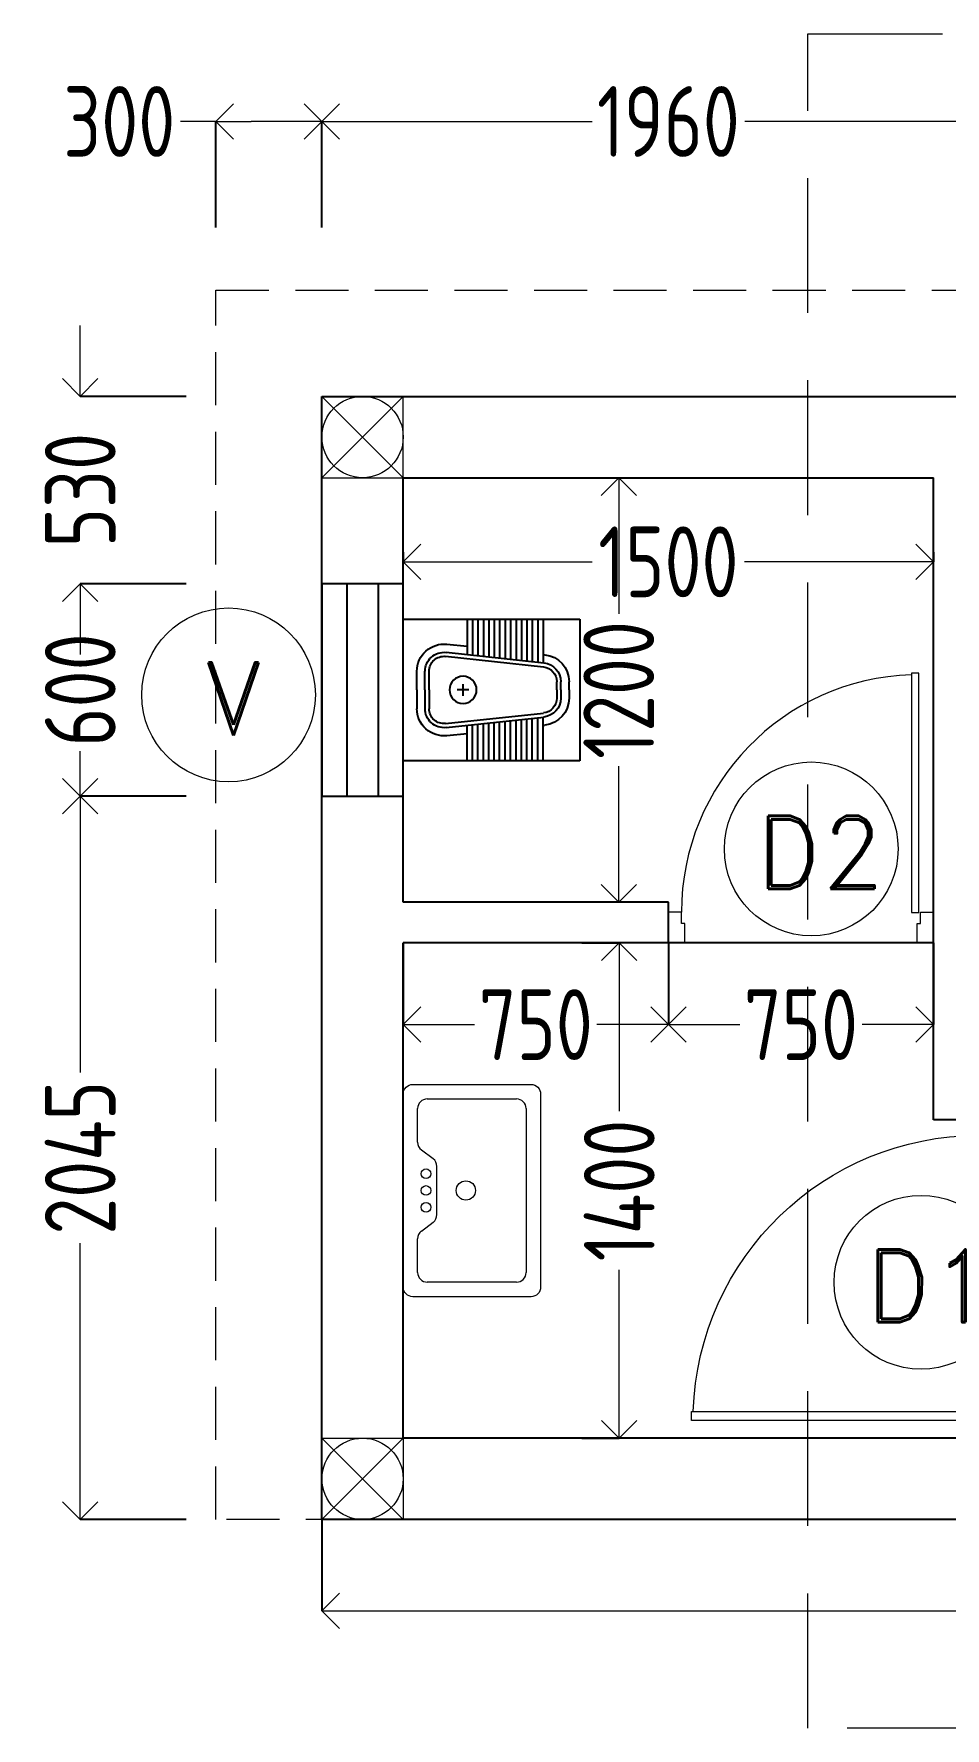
# Model space of a CAD drawing. Header units: inches. Extents: x -605 to 2991212, y -2872845 to 0.
# Drawn here: x 2283736 to 2286314, y -2839536 to -2834747 of the extents above; entities that cross this region are included whole.
import ezdxf

# ---------------------------------------------------------------- set-up
doc = ezdxf.new("R2010")
doc.units = ezdxf.units.IN
doc.header["$LTSCALE"] = 600
doc.header["$MEASUREMENT"] = 0
doc.linetypes.add('DASHED', pattern=[19.05, 12.7, -6.35])
doc.linetypes.add('DASHED2', pattern=[0.375, 0.25, -0.125])
doc.layers.add('B-SANTECH', color=123, linetype='Continuous')
doc.layers.add('SnT-ROAD', color=25, linetype='Continuous')
for name, color, linetype, lineweight in [('DIM', 251, 'Continuous', 0), ('FURNITURE', 23, 'Continuous', 9), ('object dash', 250, 'DASHED', 5), ('OBJET', 251, 'Continuous', 9), ('rRCC 2', 40, 'Continuous', 15), ('TEXT', 7, 'Continuous', 0)]:
    doc.layers.add(name, color=color, linetype=linetype, lineweight=lineweight)
doc.styles.add('DIM', font='geniso.shx', dxfattribs={"width": 0.85})
doc.styles.add('PV_ROMAND', font='romand.shx')
doc.dimstyles.new('ST-100', dxfattribs={"dimscale": 100, "dimtxt": 2.5, "dimasz": 2, "dimexe": 0.18, "dimexo": 0.0625, "dimgap": 0.2, "dimtad": 0, "dimdec": 0, "dimzin": 0, "dimdsep": 46, "dimtxsty": 'DIM', "dimblk": 'OPEN90', "dimcen": 0.09, "dimclrd": 256, "dimclrt": 7, "dimadec": 0, "dimazin": 0, "dimtfac": 1, "dimtdec": 0, "dimtofl": 0, "dimtmove": 0, "dimatfit": 3, "dimldrblk": 'OPEN90', "dimfxl": 1, "dimtolj": 1, "dimtzin": 0, "dimlwd": -1, "dimarcsym": 0})

# ---------------------------------------------------------------- blocks, each defined once
blk = doc.blocks.new('door1')
at = {"layer": 'FURNITURE', "ltscale": 10}
blk.add_line((-29102.45, -2427.68), (-29134.02, -2427.68), dxfattribs=at)
for points in [[(-29103.25, -2391.1), (-29103.25, -2423.54), (-29102.22, -2423.54), (-29102.22, -2391.1)], [(-29134.02, -2425.03), (-29134.47, -2425.03), (-29134.47, -2423.52), (-29136.24, -2423.52), (-29136.24, -2427.68), (-29134.02, -2427.68)], [(-29102.45, -2425.03), (-29102.01, -2425.03), (-29102.01, -2423.52), (-29100.24, -2423.52), (-29100.24, -2427.68), (-29102.45, -2427.68)]]:
    blk.add_lwpolyline(points, close=True, dxfattribs=at)
blk.add_arc((-29102.22, -2423.52), 32.24, 91.8346, 180, dxfattribs=at)
blk = doc.blocks.new('D1')
at = {"layer": 'TEXT'}
blk.add_circle((2456730.2, -2276732.2), 245.7, dxfattribs=at)
at = {"layer": 'TEXT', "insert": (2456573, -2276639.1), "char_height": 206.12, "attachment_point": 1, "style": 'PV_ROMAND'}
blk.add_mtext('D1', dxfattribs=at)
blk = doc.blocks.new('_Open90')
at = {"color": 0, "linetype": 'ByBlock', "lineweight": -2}
for p, q in [((-0.5, 0.5), (0, 0)), ((0, 0), (-1, 0)), ((0, 0), (-0.5, -0.5))]:
    blk.add_line(p, q, dxfattribs=at)
blk = doc.blocks.new('*D2785')
at = {"layer": 'Defpoints', "color": 0}
for p in [(2284781.1, -2836211.8), (2286281.1, -2836211.9), (2286281.1, -2836239.2)]:
    blk.add_point(p, dxfattribs=at)
at = {"layer": 'DIM', "color": 0, "linetype": 'ByBlock', "lineweight": -2}
for p, q in [((2284781.1, -2836211.8), (2284781.1, -2836239.1)), ((2286281.1, -2836211.9), (2286281.1, -2836239.2))]:
    blk.add_line(p, q, dxfattribs=at)
at = {"layer": 'DIM', "linetype": 'ByBlock'}
for p, q in [((2284881.1, -2836239.1), (2285315.6, -2836239.1)), ((2286181.1, -2836239.2), (2285746.7, -2836239.1))]:
    blk.add_line(p, q, dxfattribs=at)
at = {"layer": 'DIM', "xscale": 100, "yscale": 100, "zscale": 100}
for p, rotation in [((2284781.1, -2836239.1), 179.9956173130653), ((2286281.1, -2836239.2), 359.9956173130653)]:
    blk.add_blockref('_Open90', p, dxfattribs=dict(at, rotation=rotation))
at = {"layer": 'DIM', "color": 7, "insert": (2285531.1, -2836239.1), "char_height": 200, "attachment_point": 5, "rotation": 359.9956, "style": 'DIM'}
blk.add_mtext('\\A1;1500', dxfattribs=at)
blk = doc.blocks.new('*D2786')
at = {"layer": 'Defpoints', "color": 0}
for p in [(2285390.8, -2836001.3), (2285390.8, -2836001.3), (2285390.7, -2837201.3)]:
    blk.add_point(p, dxfattribs=at)
at = {"layer": 'DIM', "color": 0, "linetype": 'ByBlock', "lineweight": -2}
for p, q in [((2285390.8, -2836001.3), (2285390.8, -2836001.3)), ((2285390.7, -2837201.3), (2285390.7, -2837201.3))]:
    blk.add_line(p, q, dxfattribs=at)
at = {"layer": 'DIM', "linetype": 'ByBlock'}
for p, q in [((2285390.8, -2836101.3), (2285390.8, -2836385.7)), ((2285390.8, -2837101.3), (2285390.8, -2836816.8))]:
    blk.add_line(p, q, dxfattribs=at)
at = {"layer": 'DIM', "xscale": 100, "yscale": 100, "zscale": 100}
for p, rotation in [((2285390.8, -2836001.3), 89.99561731306525), ((2285390.7, -2837201.3), 269.9956173130652)]:
    blk.add_blockref('_Open90', p, dxfattribs=dict(at, rotation=rotation))
at = {"layer": 'DIM', "color": 7, "insert": (2285390.8, -2836601.3), "char_height": 200, "attachment_point": 5, "rotation": 89.9956, "style": 'DIM'}
blk.add_mtext('\\A1;1200', dxfattribs=at)
blk = doc.blocks.new('D2')
at = {"layer": 'TEXT'}
blk.add_circle((2458088.9, -2300413.6), 245.7, dxfattribs=at)
at = {"layer": 'TEXT', "insert": (2457931.8, -2300320.5), "char_height": 206.12, "attachment_point": 1, "style": 'PV_ROMAND'}
blk.add_mtext('D2', dxfattribs=at)
blk = doc.blocks.new('svsdsdcsd')
at = {"layer": 'OBJET', "linetype": 'ByBlock'}
for p, q in [((165027.08, -53632.21), (165041.39, -53632.21)), ((165026.23, -53640.84), (165026.23, -53633.05)), ((165042.23, -53633.05), (165042.23, -53640.84)), ((165036.34, -53640), (165032.13, -53640)), ((165031.46, -53640.33), (165030.7, -53641.34)), ((165037.77, -53641.34), (165037.01, -53640.33)), ((165030.02, -53641.68), (165027.08, -53641.68)), ((165041.39, -53641.68), (165038.44, -53641.68))]:
    blk.add_line(p, q, dxfattribs=at)
blk.add_lwpolyline([(165042.66, -53642.94), (165025.81, -53642.94, -0.414214), (165024.97, -53642.1), (165024.97, -53631.78, -0.414214), (165025.81, -53630.94), (165042.66, -53630.94, -0.414214), (165043.5, -53631.78), (165043.5, -53642.1, -0.414214)], format="xyb", close=True, dxfattribs=at)
for centre, radius in [((165034.23, -53637.47), 0.842), ((165032.77, -53640.95), 0.421), ((165034.23, -53640.95), 0.421), ((165035.7, -53640.95), 0.421)]:
    blk.add_circle(centre, radius, dxfattribs=at)
for centre, start, end in [((165027.08, -53633.05), 90, 180), ((165041.39, -53633.05), 0, 90), ((165032.13, -53640.84), 90, 143.1301), ((165036.34, -53640.84), 36.8699, 90), ((165027.08, -53640.84), 180, 270), ((165030.02, -53640.84), 270, 323.1301), ((165038.44, -53640.84), 216.8699, 270), ((165041.39, -53640.84), 270, 0)]:
    blk.add_arc(centre, 0.842, start, end, dxfattribs=at)
blk = doc.blocks.new('*D2787')
at = {"layer": 'Defpoints', "color": 0}
for p in [(2285286.2, -2837316.3), (2285286.2, -2838716.3), (2285392.2, -2838716.3)]:
    blk.add_point(p, dxfattribs=at)
at = {"layer": 'DIM', "color": 0, "linetype": 'ByBlock', "lineweight": -2}
for p, q in [((2285286.2, -2837316.3), (2285392.2, -2837316.3)), ((2285286.2, -2838716.3), (2285392.2, -2838716.3))]:
    blk.add_line(p, q, dxfattribs=at)
at = {"layer": 'DIM', "linetype": 'ByBlock'}
for p, q in [((2285392.2, -2837416.3), (2285392.2, -2837792.2)), ((2285392.2, -2838616.3), (2285392.2, -2838240.3))]:
    blk.add_line(p, q, dxfattribs=at)
at = {"layer": 'DIM', "xscale": 100, "yscale": 100, "zscale": 100}
for p, rotation in [((2285392.2, -2837316.3), 90), ((2285392.2, -2838716.3), 270)]:
    blk.add_blockref('_Open90', p, dxfattribs=dict(at, rotation=rotation))
at = {"layer": 'DIM', "color": 7, "insert": (2285392.2, -2838016.3), "char_height": 200, "attachment_point": 5, "rotation": 90, "style": 'DIM'}
blk.add_mtext('\\A1;1400', dxfattribs=at)
blk = doc.blocks.new('5TV')
at = {"layer": 'SnT-ROAD', "color": 5, "linetype": 'ByBlock'}
blk.add_lwpolyline([(2695000, -2336680.5), (2695000, -2337280.5), (2695230, -2337280.5), (2695230, -2336680.5)], close=True, dxfattribs=at)
for points in [[(2695070.9, -2337280.5), (2695070.9, -2336680.5)], [(2695159.1, -2337280.5), (2695159.1, -2336680.5)]]:
    blk.add_lwpolyline(points, dxfattribs=at)
blk = doc.blocks.new('V')
at = {"layer": 'TEXT'}
blk.add_circle((2924931.5, -2650683.9), 245.7, dxfattribs=at)
at = {"layer": 'TEXT', "insert": (2925023.1, -2650609.2), "char_height": 206.1, "attachment_point": 1, "rotation": 270, "style": 'PV_ROMAND'}
blk.add_mtext('V', dxfattribs=at)
blk = doc.blocks.new('*D2788')
at = {"layer": 'Defpoints', "color": 0}
for p in [(2284551.1, -2838946.3), (2297031.1, -2838946.3), (2297031.1, -2839204.3)]:
    blk.add_point(p, dxfattribs=at)
at = {"layer": 'DIM', "color": 0, "linetype": 'ByBlock', "lineweight": -2}
for p, q in [((2284551.1, -2838946.3), (2284551.1, -2839204.3)), ((2297031.1, -2838946.3), (2297031.1, -2839204.3))]:
    blk.add_line(p, q, dxfattribs=at)
at = {"layer": 'DIM', "linetype": 'ByBlock'}
for p, q in [((2284651.1, -2839204.3), (2290507.6, -2839204.3)), ((2296931.1, -2839204.3), (2291074.7, -2839204.3))]:
    blk.add_line(p, q, dxfattribs=at)
at = {"layer": 'DIM', "xscale": 100, "yscale": 100, "zscale": 100, "rotation": 180}
blk.add_blockref('_Open90', (2284551.1, -2839204.3), dxfattribs=at)
at = {"layer": 'DIM', "xscale": 100, "yscale": 100, "zscale": 100}
blk.add_blockref('_Open90', (2297031.1, -2839204.3), dxfattribs=at)
at = {"layer": 'DIM', "color": 7, "insert": (2290791.1, -2839204.3), "char_height": 200, "attachment_point": 5, "style": 'DIM'}
blk.add_mtext('\\A1;12480', dxfattribs=at)
blk = doc.blocks.new('TGR5B')
at = {"layer": 'B-SANTECH', "color": 251}
for p, q in [((2745802, -2720722), (2744229, -2720722)), ((2744229, -2720722), (2744229, -2721981)), ((2744556, -2720722), (2744556, -2721109)), ((2744605, -2720722), (2744605, -2721104)), ((2744653, -2720722), (2744653, -2721099)), ((2744701, -2720722), (2744701, -2721093)), ((2744750, -2720722), (2744750, -2721088)), ((2744798, -2720722), (2744798, -2721083)), ((2744847, -2720722), (2744847, -2721078)), ((2744895, -2720722), (2744895, -2721073)), ((2744944, -2720722), (2744944, -2721068)), ((2744992, -2720722), (2744992, -2721062)), ((2745040, -2720722), (2745040, -2721057)), ((2745089, -2720722), (2745089, -2721052)), ((2745137, -2720722), (2745137, -2721047)), ((2745186, -2720722), (2745186, -2721042)), ((2745234, -2720722), (2745234, -2721036)), ((2745802, -2721981), (2745802, -2720722)), ((2745413, -2720944), (2745234, -2720963)), ((2744556, -2721036), (2744542, -2721038)), ((2745421, -2721016), (2744550, -2721110)), ((2745425, -2721052), (2744553, -2721146)), ((2745572, -2721351), (2745572, -2721185)), ((2745609, -2721351), (2745609, -2721185)), ((2745681, -2721351), (2745681, -2721185)), ((2744326, -2721351), (2744326, -2721278)), ((2744326, -2721351), (2744326, -2721424)), ((2744398, -2721351), (2744398, -2721278)), ((2744398, -2721351), (2744398, -2721424)), ((2744434, -2721351), (2744434, -2721278)), ((2744434, -2721351), (2744434, -2721424)), ((2745218, -2721351), (2745322, -2721351)), ((2745270, -2721403), (2745270, -2721299)), ((2745572, -2721351), (2745572, -2721518)), ((2745609, -2721351), (2745609, -2721518)), ((2745681, -2721351), (2745681, -2721518)), ((2745425, -2721650), (2744553, -2721557)), ((2744556, -2721667), (2744542, -2721665)), ((2745421, -2721686), (2744550, -2721593)), ((2744556, -2721981), (2744556, -2721593)), ((2744605, -2721981), (2744605, -2721599)), ((2744653, -2721981), (2744653, -2721604)), ((2744701, -2721981), (2744701, -2721609)), ((2744750, -2721981), (2744750, -2721614)), ((2744798, -2721981), (2744798, -2721619)), ((2744847, -2721981), (2744847, -2721625)), ((2744895, -2721981), (2744895, -2721630)), ((2744944, -2721981), (2744944, -2721635)), ((2744992, -2721981), (2744992, -2721640)), ((2745040, -2721981), (2745040, -2721645)), ((2745089, -2721981), (2745089, -2721651)), ((2745137, -2721981), (2745137, -2721656)), ((2745186, -2721981), (2745186, -2721661)), ((2745234, -2721981), (2745234, -2721666)), ((2745413, -2721758), (2745234, -2721739)), ((2744229, -2721981), (2745802, -2721981))]:
    blk.add_line(p, q, dxfattribs=at)
blk.add_circle((2745270, -2721351), 121, dxfattribs=at)
for centre, radius, start, end in [((2745439, -2721185), 242, 0, 96.1155), ((2744568, -2721278), 242, 96.1155, 180), ((2744568, -2721278), 169, 96.1155, 180), ((2745439, -2721185), 169, 0, 96.1155), ((2745439, -2721185), 133, 0, 96.1155), ((2744568, -2721278), 133, 96.1155, 180), ((2744568, -2721424), 242, 180, 263.8845), ((2744568, -2721424), 169, 180, 263.8845), ((2744568, -2721424), 133, 180, 263.8845), ((2745439, -2721518), 242, 263.8845, 0), ((2745439, -2721518), 169, 263.8845, 0), ((2745439, -2721518), 133, 263.8845, 0)]:
    blk.add_arc(centre, radius, start, end, dxfattribs=at)
blk = doc.blocks.new('*D2799')
at = {"layer": 'Defpoints', "color": 0}
for p in [(2284781.1, -2837316.3), (2285531.1, -2837316.3), (2285531.1, -2837547.3)]:
    blk.add_point(p, dxfattribs=at)
at = {"layer": 'DIM', "color": 0, "linetype": 'ByBlock', "lineweight": -2}
for p, q in [((2284781.1, -2837316.3), (2284781.1, -2837547.3)), ((2285531.1, -2837316.3), (2285531.1, -2837547.3))]:
    blk.add_line(p, q, dxfattribs=at)
at = {"layer": 'DIM', "linetype": 'ByBlock'}
for p, q in [((2284881.1, -2837547.3), (2284983.1, -2837547.3)), ((2285431.1, -2837547.3), (2285329.2, -2837547.3))]:
    blk.add_line(p, q, dxfattribs=at)
at = {"layer": 'DIM', "xscale": 100, "yscale": 100, "zscale": 100, "rotation": 180}
blk.add_blockref('_Open90', (2284781.1, -2837547.3), dxfattribs=at)
at = {"layer": 'DIM', "xscale": 100, "yscale": 100, "zscale": 100}
blk.add_blockref('_Open90', (2285531.1, -2837547.3), dxfattribs=at)
at = {"layer": 'DIM', "color": 7, "insert": (2285156.1, -2837547.3), "char_height": 200, "attachment_point": 5, "style": 'DIM'}
blk.add_mtext('\\A1;750', dxfattribs=at)
blk = doc.blocks.new('*D2800')
at = {"layer": 'Defpoints', "color": 0}
for p in [(2285531.1, -2837316.2), (2286281.1, -2837316.2), (2286281.1, -2837547.3)]:
    blk.add_point(p, dxfattribs=at)
at = {"layer": 'DIM', "color": 0, "linetype": 'ByBlock', "lineweight": -2}
for p, q in [((2285531.1, -2837316.2), (2285531.1, -2837547.3)), ((2286281.1, -2837316.2), (2286281.1, -2837547.3))]:
    blk.add_line(p, q, dxfattribs=at)
at = {"layer": 'DIM', "linetype": 'ByBlock'}
for p, q in [((2285631.1, -2837547.3), (2285733.1, -2837547.3)), ((2286181.1, -2837547.3), (2286079.2, -2837547.3))]:
    blk.add_line(p, q, dxfattribs=at)
at = {"layer": 'DIM', "xscale": 100, "yscale": 100, "zscale": 100, "rotation": 180}
blk.add_blockref('_Open90', (2285531.1, -2837547.3), dxfattribs=at)
at = {"layer": 'DIM', "xscale": 100, "yscale": 100, "zscale": 100}
blk.add_blockref('_Open90', (2286281.1, -2837547.3), dxfattribs=at)
at = {"layer": 'DIM', "color": 7, "insert": (2285906.1, -2837547.3), "char_height": 200, "attachment_point": 5, "style": 'DIM'}
blk.add_mtext('\\A1;750', dxfattribs=at)
blk = doc.blocks.new('*D2811')
at = {"layer": 'Defpoints', "color": 0}
for p in [(2286511.1, -2834994.3), (2284551.1, -2835771.3), (2286511.1, -2835771.3)]:
    blk.add_point(p, dxfattribs=at)
at = {"layer": 'DIM', "color": 0, "linetype": 'ByBlock', "lineweight": -2}
for p, q in [((2284551.1, -2835294.3), (2284551.1, -2834994.3)), ((2286511.1, -2835294.3), (2286511.1, -2834994.3))]:
    blk.add_line(p, q, dxfattribs=at)
at = {"layer": 'DIM', "linetype": 'ByBlock'}
for p, q in [((2284651.1, -2834994.3), (2285315.3, -2834994.3)), ((2286411.1, -2834994.3), (2285747, -2834994.3))]:
    blk.add_line(p, q, dxfattribs=at)
at = {"layer": 'DIM', "xscale": 100, "yscale": 100, "zscale": 100, "rotation": 180}
blk.add_blockref('_Open90', (2284551.1, -2834994.3), dxfattribs=at)
at = {"layer": 'DIM', "xscale": 100, "yscale": 100, "zscale": 100}
blk.add_blockref('_Open90', (2286511.1, -2834994.3), dxfattribs=at)
at = {"layer": 'DIM', "color": 7, "insert": (2285531.1, -2834994.3), "char_height": 200, "attachment_point": 5, "style": 'DIM'}
blk.add_mtext('\\A1;1960', dxfattribs=at)
blk = doc.blocks.new('*D2826')
at = {"layer": 'Defpoints', "color": 0}
for p in [(2284551.1, -2835771.3), (2283867.7, -2836301.3), (2284551.2, -2836301.3)]:
    blk.add_point(p, dxfattribs=at)
at = {"layer": 'DIM', "linetype": 'ByBlock'}
for p, q in [((2283867.7, -2835671.3), (2283867.7, -2835571.3)), ((2283867.7, -2836401.3), (2283867.7, -2836501.3))]:
    blk.add_line(p, q, dxfattribs=at)
at = {"layer": 'DIM', "color": 0, "linetype": 'ByBlock', "lineweight": -2}
for p, q in [((2284167.7, -2835771.3), (2283867.7, -2835771.3)), ((2284167.7, -2836301.3), (2283867.7, -2836301.3))]:
    blk.add_line(p, q, dxfattribs=at)
at = {"layer": 'DIM', "xscale": 100, "yscale": 100, "zscale": 100}
for p, rotation in [((2283867.7, -2835771.3), 270), ((2283867.7, -2836301.3), 90)]:
    blk.add_blockref('_Open90', p, dxfattribs=dict(at, rotation=rotation))
at = {"layer": 'DIM', "color": 7, "insert": (2283867.7, -2836036.3), "char_height": 200, "attachment_point": 5, "rotation": 90, "style": 'DIM'}
blk.add_mtext('\\A1;530', dxfattribs=at)
blk = doc.blocks.new('*D2827')
at = {"layer": 'Defpoints', "color": 0}
for p in [(2284551.1, -2836301.3), (2283867.7, -2836901.3), (2284551.1, -2836901.3)]:
    blk.add_point(p, dxfattribs=at)
at = {"layer": 'DIM', "color": 0, "linetype": 'ByBlock', "lineweight": -2}
for p, q in [((2284167.7, -2836301.3), (2283867.7, -2836301.3)), ((2284167.7, -2836901.3), (2283867.7, -2836901.3))]:
    blk.add_line(p, q, dxfattribs=at)
at = {"layer": 'DIM', "linetype": 'ByBlock'}
for p, q in [((2283867.7, -2836401.3), (2283867.7, -2836428.2)), ((2283867.7, -2836801.3), (2283867.7, -2836774.3))]:
    blk.add_line(p, q, dxfattribs=at)
at = {"layer": 'DIM', "xscale": 100, "yscale": 100, "zscale": 100}
for p, rotation in [((2283867.7, -2836301.3), 90), ((2283867.7, -2836901.3), 270)]:
    blk.add_blockref('_Open90', p, dxfattribs=dict(at, rotation=rotation))
at = {"layer": 'DIM', "color": 7, "insert": (2283867.7, -2836601.3), "char_height": 200, "attachment_point": 5, "rotation": 90, "style": 'DIM'}
blk.add_mtext('\\A1;600', dxfattribs=at)
blk = doc.blocks.new('*D2828')
at = {"layer": 'Defpoints', "color": 0}
for p in [(2284551.1, -2836901.3), (2283867.7, -2838946.3), (2284551.1, -2838946.3)]:
    blk.add_point(p, dxfattribs=at)
at = {"layer": 'DIM', "color": 0, "linetype": 'ByBlock', "lineweight": -2}
for p, q in [((2284167.7, -2836901.3), (2283867.7, -2836901.3)), ((2284167.7, -2838946.3), (2283867.7, -2838946.3))]:
    blk.add_line(p, q, dxfattribs=at)
at = {"layer": 'DIM', "linetype": 'ByBlock'}
for p, q in [((2283867.7, -2837001.3), (2283867.7, -2837682.8)), ((2283867.7, -2838846.3), (2283867.7, -2838164.8))]:
    blk.add_line(p, q, dxfattribs=at)
at = {"layer": 'DIM', "xscale": 100, "yscale": 100, "zscale": 100}
for p, rotation in [((2283867.7, -2836901.3), 90), ((2283867.7, -2838946.3), 270)]:
    blk.add_blockref('_Open90', p, dxfattribs=dict(at, rotation=rotation))
at = {"layer": 'DIM', "color": 7, "insert": (2283867.7, -2837923.8), "char_height": 200, "attachment_point": 5, "rotation": 90, "style": 'DIM'}
blk.add_mtext('\\A1;2045', dxfattribs=at)
blk = doc.blocks.new('*D2830')
at = {"layer": 'Defpoints', "color": 0}
for p in [(2284251.1, -2834994.3), (2284251.1, -2835471.2), (2284551.1, -2835771.3)]:
    blk.add_point(p, dxfattribs=at)
at = {"layer": 'DIM', "linetype": 'ByBlock'}
for p, q in [((2284251.1, -2834994.3), (2284151.1, -2834994.3)), ((2284451.1, -2834994.3), (2284351.1, -2834994.3))]:
    blk.add_line(p, q, dxfattribs=at)
at = {"layer": 'DIM', "color": 0, "linetype": 'ByBlock', "lineweight": -2}
for p, q in [((2284251.1, -2835294.3), (2284251.1, -2834994.3)), ((2284551.1, -2835294.3), (2284551.1, -2834994.3))]:
    blk.add_line(p, q, dxfattribs=at)
at = {"layer": 'DIM', "xscale": 100, "yscale": 100, "zscale": 100, "rotation": 180}
blk.add_blockref('_Open90', (2284251.1, -2834994.3), dxfattribs=at)
at = {"layer": 'DIM', "xscale": 100, "yscale": 100, "zscale": 100}
blk.add_blockref('_Open90', (2284551.1, -2834994.3), dxfattribs=at)
at = {"layer": 'DIM', "color": 7, "insert": (2283978, -2834994.3), "char_height": 200, "attachment_point": 5, "style": 'DIM'}
blk.add_mtext('\\A1;300', dxfattribs=at)

msp = doc.modelspace()

# ---------------------------------------------------------------- linework, layer by layer
at = {"layer": 'DIM', "linetype": 'DASHED2'}
msp.add_lwpolyline([(2284251.1, -2835471.2), (2297031.1, -2835471.2), (2297031.1, -2838946.3), (2284251.1, -2838946.3)], close=True, dxfattribs=at)
at = {"layer": 'DIM', "color": 3, "linetype": 'ByBlock'}
for centre in [(2284666.1, -2835886.3), (2284666.1, -2838831.3)]:
    msp.add_circle(centre, 115, dxfattribs=at)
at = {"layer": 'object dash', "color": 1, "ltscale": 0.05}
msp.add_lwpolyline([(2286418.2, -2839536), (2285925.2, -2839536), (2285925.2, -2834746.7), (2286418.2, -2834746.7)], dxfattribs=at)
at = {"layer": 'rRCC 2', "color": 6}
for p, q in [((2284781.1, -2835771.3), (2284551.1, -2836001.3)), ((2284781.1, -2836001.3), (2284551.1, -2835771.3)), ((2284781.1, -2838946.3), (2284551.1, -2838716.3)), ((2284781.1, -2838716.3), (2284551.1, -2838946.3))]:
    msp.add_line(p, q, dxfattribs=at)
for points in [[(2284781.1, -2835771.3), (2284551.1, -2835771.3), (2284551.1, -2836001.3), (2284781.1, -2836001.3)], [(2284781.1, -2838946.3), (2284551.1, -2838946.3), (2284551.1, -2838716.3), (2284781.1, -2838716.3)]]:
    msp.add_lwpolyline(points, close=True, dxfattribs=at)
at = {"layer": 'SnT-ROAD', "color": 0, "linetype": 'ByBlock'}
msp.add_lwpolyline([(2284551.1, -2835771.3), (2297031.1, -2835771.3), (2297031.1, -2838946.3), (2284551.1, -2838946.3)], close=True, dxfattribs=at)
for points in [[(2284781.1, -2837201.3), (2284781.1, -2836001.3), (2286281.1, -2836001.3)], [(2286281.1, -2837816.3), (2286281.1, -2836001.3)], [(2285531.1, -2837201.3), (2284781.1, -2837201.3)], [(2285531.1, -2837316.2), (2285531.1, -2837201.3)], [(2287711.1, -2838716.3), (2284781.1, -2838716.3), (2284781.1, -2837316.3)], [(2286281.1, -2837316.3), (2284781.1, -2837316.3)], [(2286511.2, -2837816.3), (2286281.1, -2837816.3)]]:
    msp.add_lwpolyline(points, dxfattribs=at)

# ---------------------------------------------------------------- block references
at = {"xscale": 32.38636363635602, "yscale": 32.38636363635602, "zscale": 32.38636363635602, "rotation": 269.9956173242718}
msp.add_blockref('svsdsdcsd', (4022489.8, 2506709.5), dxfattribs=at)
at = {"layer": 'DIM', "linetype": 'ByBlock', "rotation": 89.99999999997011}
msp.add_blockref('V', (-366396.8, -5761546.7), dxfattribs=at)
at = {"layer": 'FURNITURE'}
for p, xscale, yscale, zscale, rotation in [((2892540, -2786786), 20.83333333353718, 20.83333333353718, 20.83333333353718, 359.9956173242718), ((2225763.5, -3566217.6), -25.00000000022912, 25.00000000022915, 25.00000000022915, 89.99561732427173)]:
    msp.add_blockref('door1', p, dxfattribs=dict(at, xscale=xscale, yscale=yscale, zscale=zscale, rotation=rotation))
at = {"layer": 'SnT-ROAD', "color": 1, "linetype": 'ByBlock', "rotation": 179.995617666212}
msp.add_blockref('5TV', (4979602.4, -5173787.9), dxfattribs=at)
at = {"layer": 'SnT-ROAD', "color": 1, "linetype": 'ByBlock', "xscale": -0.3177220049753496, "yscale": 0.3177220049753496, "zscale": 0.3177220049753496}
msp.add_blockref('TGR5B', (3157183, -1971968.1), dxfattribs=at)
at = {"layer": 'SnT-ROAD', "color": 4, "linetype": 'ByBlock', "rotation": 359.9956173242718}
for name, p in [('D2', (-171977.7, -536449)), ('D1', (-170310.3, -561355.6))]:
    msp.add_blockref(name, p, dxfattribs=at)

# ---------------------------------------------------------------- dimensions: what is measured, and where the dimension line sits
at = {"layer": 'DIM', "linetype": 'ByBlock'}
for base, p1, p2, picture, middle in [((2284251.1, -2834994.3), (2284551.1, -2835771.3), (2284251.1, -2835471.2), '*D2830', (2283978, -2834994.3)), ((2286511.1, -2834994.3), (2284551.1, -2835771.3), (2286511.1, -2835771.3), '*D2811', (2285531.1, -2834994.3)), ((2285531.1, -2837547.3), (2284781.1, -2837316.3), (2285531.1, -2837316.3), '*D2799', (2285156.1, -2837547.3)), ((2286281.1, -2837547.3), (2285531.1, -2837316.2), (2286281.1, -2837316.2), '*D2800', (2285906.1, -2837547.3)), ((2297031.1, -2839204.3), (2284551.1, -2838946.3), (2297031.1, -2838946.3), '*D2788', (2290791.1, -2839204.3))]:
    dim = msp.add_linear_dim(base=base, p1=p1, p2=p2, dimstyle='ST-100', override={"dimtxt": 2, "dimasz": 1, "dimexe": 0, "dimexo": 0, "dimblk": 'Open90', "dimfxl": 3, "dimfxlon": 1, "dimtfillclr": 256, "dimarcsym": 1}, dxfattribs=at)
    dim.commit()
    dim.dimension.update_dxf_attribs({"geometry": picture, "text_midpoint": middle})
for base, p1, p2, angle, picture, middle in [((2283867.7, -2836301.3), (2284551.1, -2835771.3), (2284551.2, -2836301.3), 90, '*D2826', (2283867.7, -2836036.3)), ((2285390.8, -2836001.3), (2285390.7, -2837201.3), (2285390.8, -2836001.3), 89.9956, '*D2786', (2285390.8, -2836601.3)), ((2286281.1, -2836239.2), (2284781.1, -2836211.8), (2286281.1, -2836211.9), 359.9956, '*D2785', (2285531.1, -2836239.1)), ((2283867.7, -2836901.3), (2284551.1, -2836301.3), (2284551.1, -2836901.3), 90, '*D2827', (2283867.7, -2836601.3)), ((2283867.7, -2838946.3), (2284551.1, -2836901.3), (2284551.1, -2838946.3), 90, '*D2828', (2283867.7, -2837923.8)), ((2285392.2, -2838716.3), (2285286.2, -2837316.3), (2285286.2, -2838716.3), 90, '*D2787', (2285392.2, -2838016.3))]:
    dim = msp.add_linear_dim(base=base, p1=p1, p2=p2, angle=angle, dimstyle='ST-100', override={"dimtxt": 2, "dimasz": 1, "dimexe": 0, "dimexo": 0, "dimblk": 'Open90', "dimfxl": 3, "dimfxlon": 1, "dimtfillclr": 256, "dimarcsym": 1}, dxfattribs=at)
    dim.commit()
    dim.dimension.update_dxf_attribs({"geometry": picture, "text_midpoint": middle})

doc.saveas('drawing.dxf')
